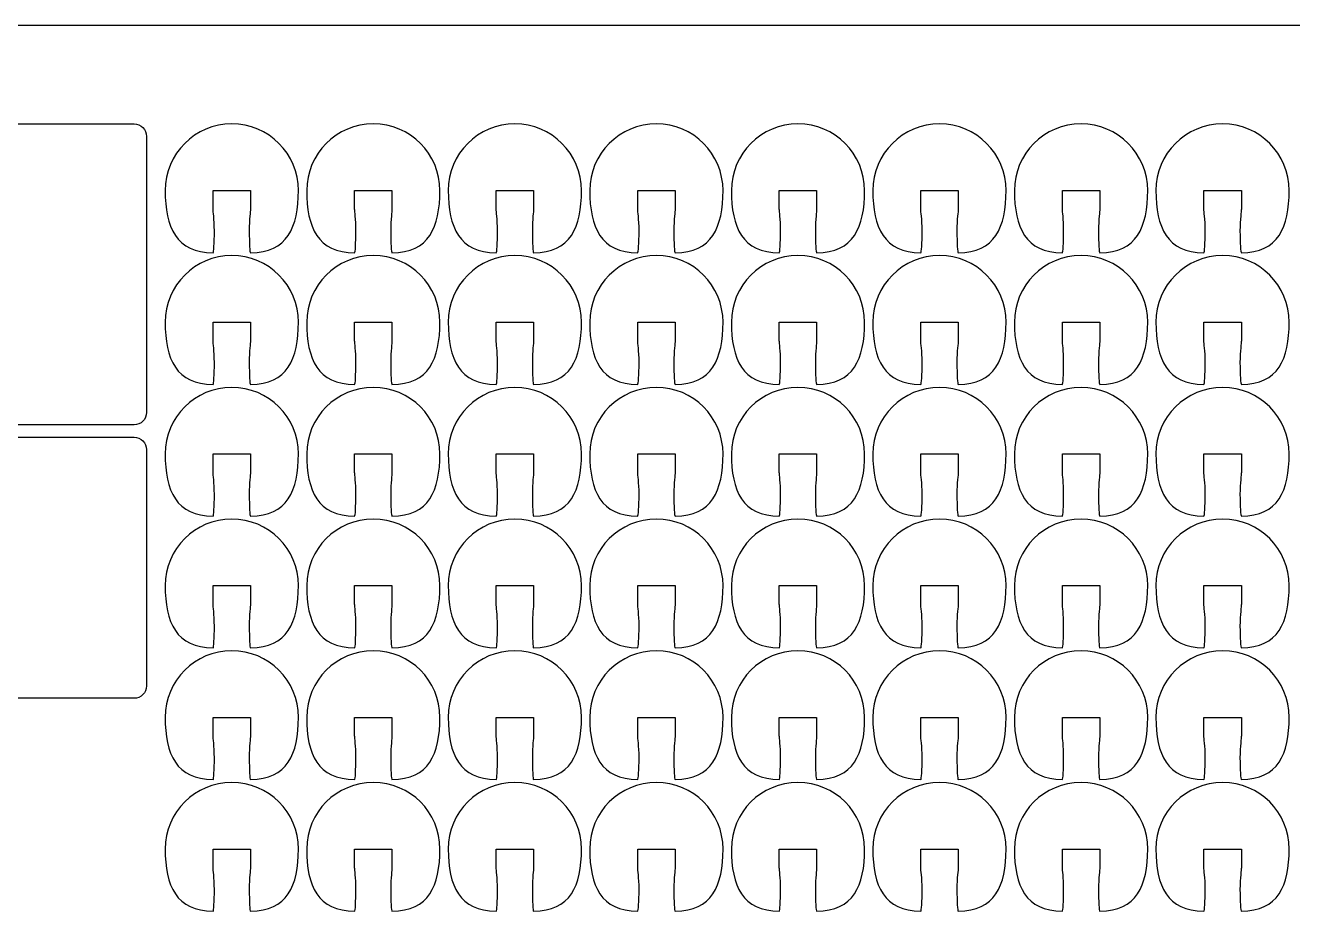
# Model space of a CAD drawing. Extents: x 0 to 500, y 0 to 390.
# Drawn here: x 188.5 to 290.2, y 318.9 to 390.1 of the extents above; entities that cross this region are included whole.
import ezdxf

# ---------------------------------------------------------------- set-up
doc = ezdxf.new("R2010")
doc.units = 0
doc.header["$MEASUREMENT"] = 0
doc.layers.add('DEFAULT', color=18, linetype='CONTINUOUS')

msp = doc.modelspace()

# ---------------------------------------------------------------- linework, layer by layer
at = {"layer": 'DEFAULT', "color": 18}
msp.add_lwpolyline([(500.15, 0.15), (0.15, 0.15), (0.15, 390.15), (500.15, 390.15)], close=True, dxfattribs=at)
at = {"layer": 'DEFAULT', "color": 1}
for points, knots in [([(149.52, 381.23), (149.52, 381.78), (149.96, 382.23), (150.51, 382.23), (157.8, 382.23), (165.08, 382.23), (172.37, 382.23), (172.37, 381.56), (172.37, 380.89), (172.37, 380.23), (173.37, 380.23), (174.37, 380.23), (175.37, 380.23), (175.37, 380.89), (175.37, 381.56), (175.37, 382.23), (182.65, 382.23), (189.94, 382.23), (197.22, 382.23), (197.77, 382.23), (198.22, 381.78), (198.22, 381.23), (198.22, 373.84), (198.22, 366.44), (198.22, 359.05), (198.22, 358.5), (197.77, 358.05), (197.22, 358.05), (189.94, 358.05), (182.65, 358.05), (175.37, 358.05), (175.31, 358.05), (175.27, 358.84), (175.27, 359.8), (175.27, 360.77), (175.37, 361.38), (175.37, 361.55), (175.37, 362.05), (175.37, 362.55), (175.37, 363.05), (174.37, 363.05), (173.37, 363.05), (172.37, 363.05), (172.37, 362.55), (172.37, 362.05), (172.37, 361.55), (172.37, 361.38), (172.47, 360.77), (172.47, 359.8), (172.47, 358.84), (172.42, 358.05), (172.37, 358.05), (165.08, 358.05), (157.8, 358.05), (150.51, 358.05), (149.96, 358.05), (149.52, 358.5), (149.52, 359.05)], [0, 0, 0, 0, 1, 1, 1, 62.95, 62.95, 62.95, 68.62, 68.62, 68.62, 77.12, 77.12, 77.12, 82.79, 82.79, 82.79, 144.74, 144.74, 144.74, 145.74, 145.74, 145.74, 208.62, 208.62, 208.62, 209.62, 209.62, 209.62, 271.57, 271.57, 271.57, 272.57, 272.57, 272.57, 273.57, 273.57, 273.57, 277.82, 277.82, 277.82, 286.32, 286.32, 286.32, 290.57, 290.57, 290.57, 291.57, 291.57, 291.57, 292.57, 292.57, 292.57, 354.52, 354.52, 354.52, 355.52, 355.52, 355.52, 355.52]), ([(210.42, 376.88), (210.42, 373.93), (209.52, 371.88), (206.57, 371.88), (206.51, 371.88), (206.47, 372.66), (206.47, 373.63), (206.47, 374.6), (206.57, 375.21), (206.57, 375.38), (206.57, 375.88), (206.57, 376.38), (206.57, 376.88), (205.57, 376.88), (204.57, 376.88), (203.57, 376.88), (203.57, 376.38), (203.57, 375.88), (203.57, 375.38), (203.57, 375.21), (203.67, 374.6), (203.67, 373.63), (203.67, 372.66), (203.62, 371.88), (203.57, 371.88), (200.61, 371.88), (199.72, 373.93), (199.72, 376.88), (199.72, 379.83), (202.11, 382.23), (205.07, 382.23), (208.02, 382.23), (210.42, 379.83), (210.42, 376.88)], [1, 1, 1, 1, 2, 2, 2, 3, 3, 3, 4, 4, 4, 8.25, 8.25, 8.25, 16.76, 16.76, 16.76, 21.01, 21.01, 21.01, 22.01, 22.01, 22.01, 23.01, 23.01, 23.01, 24.01, 24.01, 24.01, 25.01, 25.01, 25.01, 26.01, 26.01, 26.01, 26.01]), ([(221.78, 376.88), (221.78, 373.93), (220.89, 371.88), (217.93, 371.88), (217.88, 371.88), (217.83, 372.66), (217.83, 373.63), (217.83, 374.6), (217.93, 375.21), (217.93, 375.38), (217.93, 375.88), (217.93, 376.38), (217.93, 376.88), (216.93, 376.88), (215.93, 376.88), (214.93, 376.88), (214.93, 376.38), (214.93, 375.88), (214.93, 375.38), (214.93, 375.21), (215.03, 374.6), (215.03, 373.63), (215.03, 372.66), (214.99, 371.88), (214.93, 371.88), (211.98, 371.88), (211.08, 373.93), (211.08, 376.88), (211.08, 379.83), (213.48, 382.23), (216.44, 382.23), (219.39, 382.23), (221.78, 379.83), (221.78, 376.88)], [1, 1, 1, 1, 2, 2, 2, 3, 3, 3, 4, 4, 4, 8.25, 8.25, 8.25, 16.76, 16.76, 16.76, 21.01, 21.01, 21.01, 22.01, 22.01, 22.01, 23.01, 23.01, 23.01, 24.01, 24.01, 24.01, 25.01, 25.01, 25.01, 26.01, 26.01, 26.01, 26.01]), ([(233.15, 376.88), (233.15, 373.93), (232.25, 371.88), (229.3, 371.88), (229.24, 371.88), (229.2, 372.66), (229.2, 373.63), (229.2, 374.6), (229.3, 375.21), (229.3, 375.38), (229.3, 375.88), (229.3, 376.38), (229.3, 376.88), (228.3, 376.88), (227.3, 376.88), (226.3, 376.88), (226.3, 376.38), (226.3, 375.88), (226.3, 375.38), (226.3, 375.21), (226.4, 374.6), (226.4, 373.63), (226.4, 372.66), (226.35, 371.88), (226.3, 371.88), (223.34, 371.88), (222.45, 373.93), (222.45, 376.88), (222.45, 379.83), (224.84, 382.23), (227.8, 382.23), (230.75, 382.23), (233.15, 379.83), (233.15, 376.88)], [1, 1, 1, 1, 2, 2, 2, 3, 3, 3, 4, 4, 4, 8.25, 8.25, 8.25, 16.76, 16.76, 16.76, 21.01, 21.01, 21.01, 22.01, 22.01, 22.01, 23.01, 23.01, 23.01, 24.01, 24.01, 24.01, 25.01, 25.01, 25.01, 26.01, 26.01, 26.01, 26.01]), ([(244.51, 376.88), (244.51, 373.93), (243.62, 371.88), (240.66, 371.88), (240.61, 371.88), (240.56, 372.66), (240.56, 373.63), (240.56, 374.6), (240.66, 375.21), (240.66, 375.38), (240.66, 375.88), (240.66, 376.38), (240.66, 376.88), (239.66, 376.88), (238.66, 376.88), (237.66, 376.88), (237.66, 376.38), (237.66, 375.88), (237.66, 375.38), (237.66, 375.21), (237.77, 374.6), (237.77, 373.63), (237.77, 372.66), (237.72, 371.88), (237.66, 371.88), (234.71, 371.88), (233.81, 373.93), (233.81, 376.88), (233.81, 379.83), (236.21, 382.23), (239.17, 382.23), (242.12, 382.23), (244.51, 379.83), (244.51, 376.88)], [1, 1, 1, 1, 2, 2, 2, 3, 3, 3, 4, 4, 4, 8.25, 8.25, 8.25, 16.76, 16.76, 16.76, 21.01, 21.01, 21.01, 22.01, 22.01, 22.01, 23.01, 23.01, 23.01, 24.01, 24.01, 24.01, 25.01, 25.01, 25.01, 26.01, 26.01, 26.01, 26.01]), ([(255.88, 376.88), (255.88, 373.93), (254.98, 371.88), (252.03, 371.88), (251.97, 371.88), (251.93, 372.66), (251.93, 373.63), (251.93, 374.6), (252.03, 375.21), (252.03, 375.38), (252.03, 375.88), (252.03, 376.38), (252.03, 376.88), (251.03, 376.88), (250.03, 376.88), (249.03, 376.88), (249.03, 376.38), (249.03, 375.88), (249.03, 375.38), (249.03, 375.21), (249.13, 374.6), (249.13, 373.63), (249.13, 372.66), (249.08, 371.88), (249.03, 371.88), (246.08, 371.88), (245.18, 373.93), (245.18, 376.88), (245.18, 379.83), (247.57, 382.23), (250.53, 382.23), (253.48, 382.23), (255.88, 379.83), (255.88, 376.88)], [1, 1, 1, 1, 2, 2, 2, 3, 3, 3, 4, 4, 4, 8.25, 8.25, 8.25, 16.76, 16.76, 16.76, 21.01, 21.01, 21.01, 22.01, 22.01, 22.01, 23.01, 23.01, 23.01, 24.01, 24.01, 24.01, 25.01, 25.01, 25.01, 26.01, 26.01, 26.01, 26.01]), ([(267.24, 376.88), (267.24, 373.93), (266.35, 371.88), (263.4, 371.88), (263.34, 371.88), (263.29, 372.66), (263.29, 373.63), (263.29, 374.6), (263.4, 375.21), (263.4, 375.38), (263.4, 375.88), (263.4, 376.38), (263.4, 376.88), (262.39, 376.88), (261.39, 376.88), (260.39, 376.88), (260.39, 376.38), (260.39, 375.88), (260.39, 375.38), (260.39, 375.21), (260.5, 374.6), (260.5, 373.63), (260.5, 372.66), (260.45, 371.88), (260.39, 371.88), (257.44, 371.88), (256.54, 373.93), (256.54, 376.88), (256.54, 379.83), (258.94, 382.23), (261.9, 382.23), (264.85, 382.23), (267.24, 379.83), (267.24, 376.88)], [1, 1, 1, 1, 2, 2, 2, 3, 3, 3, 4, 4, 4, 8.25, 8.25, 8.25, 16.76, 16.76, 16.76, 21.01, 21.01, 21.01, 22.01, 22.01, 22.01, 23.01, 23.01, 23.01, 24.01, 24.01, 24.01, 25.01, 25.01, 25.01, 26.01, 26.01, 26.01, 26.01]), ([(278.61, 376.88), (278.61, 373.93), (277.71, 371.88), (274.76, 371.88), (274.7, 371.88), (274.66, 372.66), (274.66, 373.63), (274.66, 374.6), (274.76, 375.21), (274.76, 375.38), (274.76, 375.88), (274.76, 376.38), (274.76, 376.88), (273.76, 376.88), (272.76, 376.88), (271.76, 376.88), (271.76, 376.38), (271.76, 375.88), (271.76, 375.38), (271.76, 375.21), (271.86, 374.6), (271.86, 373.63), (271.86, 372.66), (271.81, 371.88), (271.76, 371.88), (268.81, 371.88), (267.91, 373.93), (267.91, 376.88), (267.91, 379.83), (270.3, 382.23), (273.26, 382.23), (276.21, 382.23), (278.61, 379.83), (278.61, 376.88)], [1, 1, 1, 1, 2, 2, 2, 3, 3, 3, 4, 4, 4, 8.25, 8.25, 8.25, 16.76, 16.76, 16.76, 21.01, 21.01, 21.01, 22.01, 22.01, 22.01, 23.01, 23.01, 23.01, 24.01, 24.01, 24.01, 25.01, 25.01, 25.01, 26.01, 26.01, 26.01, 26.01]), ([(289.97, 376.88), (289.97, 373.93), (289.08, 371.88), (286.13, 371.88), (286.07, 371.88), (286.02, 372.66), (286.02, 373.63), (286.02, 374.6), (286.13, 375.21), (286.13, 375.38), (286.13, 375.88), (286.13, 376.38), (286.13, 376.88), (285.12, 376.88), (284.12, 376.88), (283.12, 376.88), (283.12, 376.38), (283.12, 375.88), (283.12, 375.38), (283.12, 375.21), (283.23, 374.6), (283.23, 373.63), (283.23, 372.66), (283.18, 371.88), (283.12, 371.88), (280.17, 371.88), (279.27, 373.93), (279.27, 376.88), (279.27, 379.83), (281.67, 382.23), (284.63, 382.23), (287.58, 382.23), (289.97, 379.83), (289.97, 376.88)], [1, 1, 1, 1, 2, 2, 2, 3, 3, 3, 4, 4, 4, 8.25, 8.25, 8.25, 16.76, 16.76, 16.76, 21.01, 21.01, 21.01, 22.01, 22.01, 22.01, 23.01, 23.01, 23.01, 24.01, 24.01, 24.01, 25.01, 25.01, 25.01, 26.01, 26.01, 26.01, 26.01]), ([(210.42, 366.3), (210.42, 363.34), (209.52, 361.3), (206.57, 361.3), (206.51, 361.3), (206.47, 362.08), (206.47, 363.05), (206.47, 364.02), (206.57, 364.63), (206.57, 364.8), (206.57, 365.3), (206.57, 365.8), (206.57, 366.3), (205.57, 366.3), (204.57, 366.3), (203.57, 366.3), (203.57, 365.8), (203.57, 365.3), (203.57, 364.8), (203.57, 364.63), (203.67, 364.02), (203.67, 363.05), (203.67, 362.08), (203.62, 361.3), (203.57, 361.3), (200.61, 361.3), (199.72, 363.34), (199.72, 366.3), (199.72, 369.25), (202.11, 371.65), (205.07, 371.65), (208.02, 371.65), (210.42, 369.25), (210.42, 366.3)], [1, 1, 1, 1, 2, 2, 2, 3, 3, 3, 4, 4, 4, 8.25, 8.25, 8.25, 16.76, 16.76, 16.76, 21.01, 21.01, 21.01, 22.01, 22.01, 22.01, 23.01, 23.01, 23.01, 24.01, 24.01, 24.01, 25.01, 25.01, 25.01, 26.01, 26.01, 26.01, 26.01]), ([(221.78, 366.3), (221.78, 363.34), (220.89, 361.3), (217.93, 361.3), (217.88, 361.3), (217.83, 362.08), (217.83, 363.05), (217.83, 364.02), (217.93, 364.63), (217.93, 364.8), (217.93, 365.3), (217.93, 365.8), (217.93, 366.3), (216.93, 366.3), (215.93, 366.3), (214.93, 366.3), (214.93, 365.8), (214.93, 365.3), (214.93, 364.8), (214.93, 364.63), (215.03, 364.02), (215.03, 363.05), (215.03, 362.08), (214.99, 361.3), (214.93, 361.3), (211.98, 361.3), (211.08, 363.34), (211.08, 366.3), (211.08, 369.25), (213.48, 371.65), (216.44, 371.65), (219.39, 371.65), (221.78, 369.25), (221.78, 366.3)], [1, 1, 1, 1, 2, 2, 2, 3, 3, 3, 4, 4, 4, 8.25, 8.25, 8.25, 16.76, 16.76, 16.76, 21.01, 21.01, 21.01, 22.01, 22.01, 22.01, 23.01, 23.01, 23.01, 24.01, 24.01, 24.01, 25.01, 25.01, 25.01, 26.01, 26.01, 26.01, 26.01]), ([(233.15, 366.3), (233.15, 363.34), (232.25, 361.3), (229.3, 361.3), (229.24, 361.3), (229.2, 362.08), (229.2, 363.05), (229.2, 364.02), (229.3, 364.63), (229.3, 364.8), (229.3, 365.3), (229.3, 365.8), (229.3, 366.3), (228.3, 366.3), (227.3, 366.3), (226.3, 366.3), (226.3, 365.8), (226.3, 365.3), (226.3, 364.8), (226.3, 364.63), (226.4, 364.02), (226.4, 363.05), (226.4, 362.08), (226.35, 361.3), (226.3, 361.3), (223.34, 361.3), (222.45, 363.34), (222.45, 366.3), (222.45, 369.25), (224.84, 371.65), (227.8, 371.65), (230.75, 371.65), (233.15, 369.25), (233.15, 366.3)], [1, 1, 1, 1, 2, 2, 2, 3, 3, 3, 4, 4, 4, 8.25, 8.25, 8.25, 16.76, 16.76, 16.76, 21.01, 21.01, 21.01, 22.01, 22.01, 22.01, 23.01, 23.01, 23.01, 24.01, 24.01, 24.01, 25.01, 25.01, 25.01, 26.01, 26.01, 26.01, 26.01]), ([(244.51, 366.3), (244.51, 363.34), (243.62, 361.3), (240.66, 361.3), (240.61, 361.3), (240.56, 362.08), (240.56, 363.05), (240.56, 364.02), (240.66, 364.63), (240.66, 364.8), (240.66, 365.3), (240.66, 365.8), (240.66, 366.3), (239.66, 366.3), (238.66, 366.3), (237.66, 366.3), (237.66, 365.8), (237.66, 365.3), (237.66, 364.8), (237.66, 364.63), (237.77, 364.02), (237.77, 363.05), (237.77, 362.08), (237.72, 361.3), (237.66, 361.3), (234.71, 361.3), (233.81, 363.34), (233.81, 366.3), (233.81, 369.25), (236.21, 371.65), (239.17, 371.65), (242.12, 371.65), (244.51, 369.25), (244.51, 366.3)], [1, 1, 1, 1, 2, 2, 2, 3, 3, 3, 4, 4, 4, 8.25, 8.25, 8.25, 16.76, 16.76, 16.76, 21.01, 21.01, 21.01, 22.01, 22.01, 22.01, 23.01, 23.01, 23.01, 24.01, 24.01, 24.01, 25.01, 25.01, 25.01, 26.01, 26.01, 26.01, 26.01]), ([(255.88, 366.3), (255.88, 363.34), (254.98, 361.3), (252.03, 361.3), (251.97, 361.3), (251.93, 362.08), (251.93, 363.05), (251.93, 364.02), (252.03, 364.63), (252.03, 364.8), (252.03, 365.3), (252.03, 365.8), (252.03, 366.3), (251.03, 366.3), (250.03, 366.3), (249.03, 366.3), (249.03, 365.8), (249.03, 365.3), (249.03, 364.8), (249.03, 364.63), (249.13, 364.02), (249.13, 363.05), (249.13, 362.08), (249.08, 361.3), (249.03, 361.3), (246.08, 361.3), (245.18, 363.34), (245.18, 366.3), (245.18, 369.25), (247.57, 371.65), (250.53, 371.65), (253.48, 371.65), (255.88, 369.25), (255.88, 366.3)], [1, 1, 1, 1, 2, 2, 2, 3, 3, 3, 4, 4, 4, 8.25, 8.25, 8.25, 16.76, 16.76, 16.76, 21.01, 21.01, 21.01, 22.01, 22.01, 22.01, 23.01, 23.01, 23.01, 24.01, 24.01, 24.01, 25.01, 25.01, 25.01, 26.01, 26.01, 26.01, 26.01]), ([(267.24, 366.3), (267.24, 363.34), (266.35, 361.3), (263.4, 361.3), (263.34, 361.3), (263.29, 362.08), (263.29, 363.05), (263.29, 364.02), (263.4, 364.63), (263.4, 364.8), (263.4, 365.3), (263.4, 365.8), (263.4, 366.3), (262.39, 366.3), (261.39, 366.3), (260.39, 366.3), (260.39, 365.8), (260.39, 365.3), (260.39, 364.8), (260.39, 364.63), (260.5, 364.02), (260.5, 363.05), (260.5, 362.08), (260.45, 361.3), (260.39, 361.3), (257.44, 361.3), (256.54, 363.34), (256.54, 366.3), (256.54, 369.25), (258.94, 371.65), (261.9, 371.65), (264.85, 371.65), (267.24, 369.25), (267.24, 366.3)], [1, 1, 1, 1, 2, 2, 2, 3, 3, 3, 4, 4, 4, 8.25, 8.25, 8.25, 16.76, 16.76, 16.76, 21.01, 21.01, 21.01, 22.01, 22.01, 22.01, 23.01, 23.01, 23.01, 24.01, 24.01, 24.01, 25.01, 25.01, 25.01, 26.01, 26.01, 26.01, 26.01]), ([(278.61, 366.3), (278.61, 363.34), (277.71, 361.3), (274.76, 361.3), (274.7, 361.3), (274.66, 362.08), (274.66, 363.05), (274.66, 364.02), (274.76, 364.63), (274.76, 364.8), (274.76, 365.3), (274.76, 365.8), (274.76, 366.3), (273.76, 366.3), (272.76, 366.3), (271.76, 366.3), (271.76, 365.8), (271.76, 365.3), (271.76, 364.8), (271.76, 364.63), (271.86, 364.02), (271.86, 363.05), (271.86, 362.08), (271.81, 361.3), (271.76, 361.3), (268.81, 361.3), (267.91, 363.34), (267.91, 366.3), (267.91, 369.25), (270.3, 371.65), (273.26, 371.65), (276.21, 371.65), (278.61, 369.25), (278.61, 366.3)], [1, 1, 1, 1, 2, 2, 2, 3, 3, 3, 4, 4, 4, 8.25, 8.25, 8.25, 16.76, 16.76, 16.76, 21.01, 21.01, 21.01, 22.01, 22.01, 22.01, 23.01, 23.01, 23.01, 24.01, 24.01, 24.01, 25.01, 25.01, 25.01, 26.01, 26.01, 26.01, 26.01]), ([(289.97, 366.3), (289.97, 363.34), (289.08, 361.3), (286.13, 361.3), (286.07, 361.3), (286.02, 362.08), (286.02, 363.05), (286.02, 364.02), (286.13, 364.63), (286.13, 364.8), (286.13, 365.3), (286.13, 365.8), (286.13, 366.3), (285.12, 366.3), (284.12, 366.3), (283.12, 366.3), (283.12, 365.8), (283.12, 365.3), (283.12, 364.8), (283.12, 364.63), (283.23, 364.02), (283.23, 363.05), (283.23, 362.08), (283.18, 361.3), (283.12, 361.3), (280.17, 361.3), (279.27, 363.34), (279.27, 366.3), (279.27, 369.25), (281.67, 371.65), (284.63, 371.65), (287.58, 371.65), (289.97, 369.25), (289.97, 366.3)], [1, 1, 1, 1, 2, 2, 2, 3, 3, 3, 4, 4, 4, 8.25, 8.25, 8.25, 16.76, 16.76, 16.76, 21.01, 21.01, 21.01, 22.01, 22.01, 22.01, 23.01, 23.01, 23.01, 24.01, 24.01, 24.01, 25.01, 25.01, 25.01, 26.01, 26.01, 26.01, 26.01]), ([(210.42, 355.72), (210.42, 352.76), (209.52, 350.72), (206.57, 350.72), (206.51, 350.72), (206.47, 351.5), (206.47, 352.47), (206.47, 353.43), (206.57, 354.04), (206.57, 354.22), (206.57, 354.72), (206.57, 355.22), (206.57, 355.72), (205.57, 355.72), (204.57, 355.72), (203.57, 355.72), (203.57, 355.22), (203.57, 354.72), (203.57, 354.22), (203.57, 354.04), (203.67, 353.43), (203.67, 352.47), (203.67, 351.5), (203.62, 350.72), (203.57, 350.72), (200.61, 350.72), (199.72, 352.76), (199.72, 355.72), (199.72, 358.67), (202.11, 361.06), (205.07, 361.06), (208.02, 361.06), (210.42, 358.67), (210.42, 355.72)], [1, 1, 1, 1, 2, 2, 2, 3, 3, 3, 4, 4, 4, 8.25, 8.25, 8.25, 16.76, 16.76, 16.76, 21.01, 21.01, 21.01, 22.01, 22.01, 22.01, 23.01, 23.01, 23.01, 24.01, 24.01, 24.01, 25.01, 25.01, 25.01, 26.01, 26.01, 26.01, 26.01]), ([(221.78, 355.72), (221.78, 352.76), (220.89, 350.72), (217.93, 350.72), (217.88, 350.72), (217.83, 351.5), (217.83, 352.47), (217.83, 353.43), (217.93, 354.04), (217.93, 354.22), (217.93, 354.72), (217.93, 355.22), (217.93, 355.72), (216.93, 355.72), (215.93, 355.72), (214.93, 355.72), (214.93, 355.22), (214.93, 354.72), (214.93, 354.22), (214.93, 354.04), (215.03, 353.43), (215.03, 352.47), (215.03, 351.5), (214.99, 350.72), (214.93, 350.72), (211.98, 350.72), (211.08, 352.76), (211.08, 355.72), (211.08, 358.67), (213.48, 361.06), (216.44, 361.06), (219.39, 361.06), (221.78, 358.67), (221.78, 355.72)], [1, 1, 1, 1, 2, 2, 2, 3, 3, 3, 4, 4, 4, 8.25, 8.25, 8.25, 16.76, 16.76, 16.76, 21.01, 21.01, 21.01, 22.01, 22.01, 22.01, 23.01, 23.01, 23.01, 24.01, 24.01, 24.01, 25.01, 25.01, 25.01, 26.01, 26.01, 26.01, 26.01]), ([(233.15, 355.72), (233.15, 352.76), (232.25, 350.72), (229.3, 350.72), (229.24, 350.72), (229.2, 351.5), (229.2, 352.47), (229.2, 353.43), (229.3, 354.04), (229.3, 354.22), (229.3, 354.72), (229.3, 355.22), (229.3, 355.72), (228.3, 355.72), (227.3, 355.72), (226.3, 355.72), (226.3, 355.22), (226.3, 354.72), (226.3, 354.22), (226.3, 354.04), (226.4, 353.43), (226.4, 352.47), (226.4, 351.5), (226.35, 350.72), (226.3, 350.72), (223.34, 350.72), (222.45, 352.76), (222.45, 355.72), (222.45, 358.67), (224.84, 361.06), (227.8, 361.06), (230.75, 361.06), (233.15, 358.67), (233.15, 355.72)], [1, 1, 1, 1, 2, 2, 2, 3, 3, 3, 4, 4, 4, 8.25, 8.25, 8.25, 16.76, 16.76, 16.76, 21.01, 21.01, 21.01, 22.01, 22.01, 22.01, 23.01, 23.01, 23.01, 24.01, 24.01, 24.01, 25.01, 25.01, 25.01, 26.01, 26.01, 26.01, 26.01]), ([(244.51, 355.72), (244.51, 352.76), (243.62, 350.72), (240.66, 350.72), (240.61, 350.72), (240.56, 351.5), (240.56, 352.47), (240.56, 353.43), (240.66, 354.04), (240.66, 354.22), (240.66, 354.72), (240.66, 355.22), (240.66, 355.72), (239.66, 355.72), (238.66, 355.72), (237.66, 355.72), (237.66, 355.22), (237.66, 354.72), (237.66, 354.22), (237.66, 354.04), (237.77, 353.43), (237.77, 352.47), (237.77, 351.5), (237.72, 350.72), (237.66, 350.72), (234.71, 350.72), (233.81, 352.76), (233.81, 355.72), (233.81, 358.67), (236.21, 361.06), (239.17, 361.06), (242.12, 361.06), (244.51, 358.67), (244.51, 355.72)], [1, 1, 1, 1, 2, 2, 2, 3, 3, 3, 4, 4, 4, 8.25, 8.25, 8.25, 16.76, 16.76, 16.76, 21.01, 21.01, 21.01, 22.01, 22.01, 22.01, 23.01, 23.01, 23.01, 24.01, 24.01, 24.01, 25.01, 25.01, 25.01, 26.01, 26.01, 26.01, 26.01]), ([(255.88, 355.72), (255.88, 352.76), (254.98, 350.72), (252.03, 350.72), (251.97, 350.72), (251.93, 351.5), (251.93, 352.47), (251.93, 353.43), (252.03, 354.04), (252.03, 354.22), (252.03, 354.72), (252.03, 355.22), (252.03, 355.72), (251.03, 355.72), (250.03, 355.72), (249.03, 355.72), (249.03, 355.22), (249.03, 354.72), (249.03, 354.22), (249.03, 354.04), (249.13, 353.43), (249.13, 352.47), (249.13, 351.5), (249.08, 350.72), (249.03, 350.72), (246.08, 350.72), (245.18, 352.76), (245.18, 355.72), (245.18, 358.67), (247.57, 361.06), (250.53, 361.06), (253.48, 361.06), (255.88, 358.67), (255.88, 355.72)], [1, 1, 1, 1, 2, 2, 2, 3, 3, 3, 4, 4, 4, 8.25, 8.25, 8.25, 16.76, 16.76, 16.76, 21.01, 21.01, 21.01, 22.01, 22.01, 22.01, 23.01, 23.01, 23.01, 24.01, 24.01, 24.01, 25.01, 25.01, 25.01, 26.01, 26.01, 26.01, 26.01]), ([(267.24, 355.72), (267.24, 352.76), (266.35, 350.72), (263.4, 350.72), (263.34, 350.72), (263.29, 351.5), (263.29, 352.47), (263.29, 353.43), (263.4, 354.04), (263.4, 354.22), (263.4, 354.72), (263.4, 355.22), (263.4, 355.72), (262.39, 355.72), (261.39, 355.72), (260.39, 355.72), (260.39, 355.22), (260.39, 354.72), (260.39, 354.22), (260.39, 354.04), (260.5, 353.43), (260.5, 352.47), (260.5, 351.5), (260.45, 350.72), (260.39, 350.72), (257.44, 350.72), (256.54, 352.76), (256.54, 355.72), (256.54, 358.67), (258.94, 361.06), (261.9, 361.06), (264.85, 361.06), (267.24, 358.67), (267.24, 355.72)], [1, 1, 1, 1, 2, 2, 2, 3, 3, 3, 4, 4, 4, 8.25, 8.25, 8.25, 16.76, 16.76, 16.76, 21.01, 21.01, 21.01, 22.01, 22.01, 22.01, 23.01, 23.01, 23.01, 24.01, 24.01, 24.01, 25.01, 25.01, 25.01, 26.01, 26.01, 26.01, 26.01]), ([(278.61, 355.72), (278.61, 352.76), (277.71, 350.72), (274.76, 350.72), (274.7, 350.72), (274.66, 351.5), (274.66, 352.47), (274.66, 353.43), (274.76, 354.04), (274.76, 354.22), (274.76, 354.72), (274.76, 355.22), (274.76, 355.72), (273.76, 355.72), (272.76, 355.72), (271.76, 355.72), (271.76, 355.22), (271.76, 354.72), (271.76, 354.22), (271.76, 354.04), (271.86, 353.43), (271.86, 352.47), (271.86, 351.5), (271.81, 350.72), (271.76, 350.72), (268.81, 350.72), (267.91, 352.76), (267.91, 355.72), (267.91, 358.67), (270.3, 361.06), (273.26, 361.06), (276.21, 361.06), (278.61, 358.67), (278.61, 355.72)], [1, 1, 1, 1, 2, 2, 2, 3, 3, 3, 4, 4, 4, 8.25, 8.25, 8.25, 16.76, 16.76, 16.76, 21.01, 21.01, 21.01, 22.01, 22.01, 22.01, 23.01, 23.01, 23.01, 24.01, 24.01, 24.01, 25.01, 25.01, 25.01, 26.01, 26.01, 26.01, 26.01]), ([(289.97, 355.72), (289.97, 352.76), (289.08, 350.72), (286.13, 350.72), (286.07, 350.72), (286.02, 351.5), (286.02, 352.47), (286.02, 353.43), (286.13, 354.04), (286.13, 354.22), (286.13, 354.72), (286.13, 355.22), (286.13, 355.72), (285.12, 355.72), (284.12, 355.72), (283.12, 355.72), (283.12, 355.22), (283.12, 354.72), (283.12, 354.22), (283.12, 354.04), (283.23, 353.43), (283.23, 352.47), (283.23, 351.5), (283.18, 350.72), (283.12, 350.72), (280.17, 350.72), (279.27, 352.76), (279.27, 355.72), (279.27, 358.67), (281.67, 361.06), (284.63, 361.06), (287.58, 361.06), (289.97, 358.67), (289.97, 355.72)], [1, 1, 1, 1, 2, 2, 2, 3, 3, 3, 4, 4, 4, 8.25, 8.25, 8.25, 16.76, 16.76, 16.76, 21.01, 21.01, 21.01, 22.01, 22.01, 22.01, 23.01, 23.01, 23.01, 24.01, 24.01, 24.01, 25.01, 25.01, 25.01, 26.01, 26.01, 26.01, 26.01]), ([(149.52, 356.06), (149.52, 356.61), (149.96, 357.05), (150.51, 357.05), (157.8, 357.05), (165.08, 357.05), (172.37, 357.05), (172.37, 356.39), (172.37, 355.72), (172.37, 355.05), (173.37, 355.05), (174.37, 355.05), (175.37, 355.05), (175.37, 355.72), (175.37, 356.39), (175.37, 357.05), (182.65, 357.05), (189.94, 357.05), (197.22, 357.05), (197.77, 357.05), (198.22, 356.61), (198.22, 356.06), (198.22, 349.73), (198.22, 343.41), (198.22, 337.08), (198.22, 336.53), (197.77, 336.08), (197.22, 336.08), (192.27, 336.08), (187.32, 336.08), (182.37, 336.08), (181.82, 336.08), (181.37, 335.64), (181.37, 335.08), (181.37, 334.68), (181.37, 334.28), (181.37, 333.88), (181.37, 333.33), (180.92, 332.88), (180.37, 332.88), (178.7, 332.88), (177.03, 332.88), (175.37, 332.88), (175.31, 332.88), (175.27, 333.67), (175.27, 334.63), (175.27, 335.6), (175.37, 336.21), (175.37, 336.38), (175.37, 336.88), (175.37, 337.38), (175.37, 337.88), (174.37, 337.88), (173.37, 337.88), (172.37, 337.88), (172.37, 337.38), (172.37, 336.88), (172.37, 336.38), (172.37, 336.21), (172.47, 335.6), (172.47, 334.63), (172.47, 333.67), (172.42, 332.88), (172.37, 332.88), (170.7, 332.88), (169.04, 332.88), (167.37, 332.88), (166.82, 332.88), (166.37, 333.33), (166.37, 333.88), (166.37, 334.28), (166.37, 334.68), (166.37, 335.08), (166.37, 335.64), (165.92, 336.08), (165.37, 336.08), (160.42, 336.08), (155.47, 336.08), (150.52, 336.08), (149.97, 336.08), (149.52, 336.53), (149.52, 337.08)], [0, 0, 0, 0, 1, 1, 1, 62.95, 62.95, 62.95, 68.62, 68.62, 68.62, 77.12, 77.12, 77.12, 82.79, 82.79, 82.79, 144.74, 144.74, 144.74, 145.74, 145.74, 145.74, 199.53, 199.53, 199.53, 200.53, 200.53, 200.53, 242.62, 242.62, 242.62, 243.62, 243.62, 243.62, 247.02, 247.02, 247.02, 248.02, 248.02, 248.02, 262.2, 262.2, 262.2, 263.2, 263.2, 263.2, 264.2, 264.2, 264.2, 268.45, 268.45, 268.45, 276.95, 276.95, 276.95, 281.2, 281.2, 281.2, 282.2, 282.2, 282.2, 283.2, 283.2, 283.2, 297.37, 297.37, 297.37, 298.37, 298.37, 298.37, 301.77, 301.77, 301.77, 302.77, 302.77, 302.77, 344.86, 344.86, 344.86, 345.86, 345.86, 345.86, 345.86]), ([(210.42, 345.14), (210.42, 342.18), (209.52, 340.14), (206.57, 340.14), (206.51, 340.14), (206.47, 340.92), (206.47, 341.89), (206.47, 342.85), (206.57, 343.46), (206.57, 343.64), (206.57, 344.14), (206.57, 344.64), (206.57, 345.14), (205.57, 345.14), (204.57, 345.14), (203.57, 345.14), (203.57, 344.64), (203.57, 344.14), (203.57, 343.64), (203.57, 343.46), (203.67, 342.85), (203.67, 341.89), (203.67, 340.92), (203.62, 340.14), (203.57, 340.14), (200.61, 340.14), (199.72, 342.18), (199.72, 345.14), (199.72, 348.09), (202.11, 350.48), (205.07, 350.48), (208.02, 350.48), (210.42, 348.09), (210.42, 345.14)], [1, 1, 1, 1, 2, 2, 2, 3, 3, 3, 4, 4, 4, 8.25, 8.25, 8.25, 16.76, 16.76, 16.76, 21.01, 21.01, 21.01, 22.01, 22.01, 22.01, 23.01, 23.01, 23.01, 24.01, 24.01, 24.01, 25.01, 25.01, 25.01, 26.01, 26.01, 26.01, 26.01]), ([(221.78, 345.14), (221.78, 342.18), (220.89, 340.14), (217.93, 340.14), (217.88, 340.14), (217.83, 340.92), (217.83, 341.89), (217.83, 342.85), (217.93, 343.46), (217.93, 343.64), (217.93, 344.14), (217.93, 344.64), (217.93, 345.14), (216.93, 345.14), (215.93, 345.14), (214.93, 345.14), (214.93, 344.64), (214.93, 344.14), (214.93, 343.64), (214.93, 343.46), (215.03, 342.85), (215.03, 341.89), (215.03, 340.92), (214.99, 340.14), (214.93, 340.14), (211.98, 340.14), (211.08, 342.18), (211.08, 345.14), (211.08, 348.09), (213.48, 350.48), (216.44, 350.48), (219.39, 350.48), (221.78, 348.09), (221.78, 345.14)], [1, 1, 1, 1, 2, 2, 2, 3, 3, 3, 4, 4, 4, 8.25, 8.25, 8.25, 16.76, 16.76, 16.76, 21.01, 21.01, 21.01, 22.01, 22.01, 22.01, 23.01, 23.01, 23.01, 24.01, 24.01, 24.01, 25.01, 25.01, 25.01, 26.01, 26.01, 26.01, 26.01]), ([(233.15, 345.14), (233.15, 342.18), (232.25, 340.14), (229.3, 340.14), (229.24, 340.14), (229.2, 340.92), (229.2, 341.89), (229.2, 342.85), (229.3, 343.46), (229.3, 343.64), (229.3, 344.14), (229.3, 344.64), (229.3, 345.14), (228.3, 345.14), (227.3, 345.14), (226.3, 345.14), (226.3, 344.64), (226.3, 344.14), (226.3, 343.64), (226.3, 343.46), (226.4, 342.85), (226.4, 341.89), (226.4, 340.92), (226.35, 340.14), (226.3, 340.14), (223.34, 340.14), (222.45, 342.18), (222.45, 345.14), (222.45, 348.09), (224.84, 350.48), (227.8, 350.48), (230.75, 350.48), (233.15, 348.09), (233.15, 345.14)], [1, 1, 1, 1, 2, 2, 2, 3, 3, 3, 4, 4, 4, 8.25, 8.25, 8.25, 16.76, 16.76, 16.76, 21.01, 21.01, 21.01, 22.01, 22.01, 22.01, 23.01, 23.01, 23.01, 24.01, 24.01, 24.01, 25.01, 25.01, 25.01, 26.01, 26.01, 26.01, 26.01]), ([(244.51, 345.14), (244.51, 342.18), (243.62, 340.14), (240.66, 340.14), (240.61, 340.14), (240.56, 340.92), (240.56, 341.89), (240.56, 342.85), (240.66, 343.46), (240.66, 343.64), (240.66, 344.14), (240.66, 344.64), (240.66, 345.14), (239.66, 345.14), (238.66, 345.14), (237.66, 345.14), (237.66, 344.64), (237.66, 344.14), (237.66, 343.64), (237.66, 343.46), (237.77, 342.85), (237.77, 341.89), (237.77, 340.92), (237.72, 340.14), (237.66, 340.14), (234.71, 340.14), (233.81, 342.18), (233.81, 345.14), (233.81, 348.09), (236.21, 350.48), (239.17, 350.48), (242.12, 350.48), (244.51, 348.09), (244.51, 345.14)], [1, 1, 1, 1, 2, 2, 2, 3, 3, 3, 4, 4, 4, 8.25, 8.25, 8.25, 16.76, 16.76, 16.76, 21.01, 21.01, 21.01, 22.01, 22.01, 22.01, 23.01, 23.01, 23.01, 24.01, 24.01, 24.01, 25.01, 25.01, 25.01, 26.01, 26.01, 26.01, 26.01]), ([(255.88, 345.14), (255.88, 342.18), (254.98, 340.14), (252.03, 340.14), (251.97, 340.14), (251.93, 340.92), (251.93, 341.89), (251.93, 342.85), (252.03, 343.46), (252.03, 343.64), (252.03, 344.14), (252.03, 344.64), (252.03, 345.14), (251.03, 345.14), (250.03, 345.14), (249.03, 345.14), (249.03, 344.64), (249.03, 344.14), (249.03, 343.64), (249.03, 343.46), (249.13, 342.85), (249.13, 341.89), (249.13, 340.92), (249.08, 340.14), (249.03, 340.14), (246.08, 340.14), (245.18, 342.18), (245.18, 345.14), (245.18, 348.09), (247.57, 350.48), (250.53, 350.48), (253.48, 350.48), (255.88, 348.09), (255.88, 345.14)], [1, 1, 1, 1, 2, 2, 2, 3, 3, 3, 4, 4, 4, 8.25, 8.25, 8.25, 16.76, 16.76, 16.76, 21.01, 21.01, 21.01, 22.01, 22.01, 22.01, 23.01, 23.01, 23.01, 24.01, 24.01, 24.01, 25.01, 25.01, 25.01, 26.01, 26.01, 26.01, 26.01]), ([(267.24, 345.14), (267.24, 342.18), (266.35, 340.14), (263.4, 340.14), (263.34, 340.14), (263.29, 340.92), (263.29, 341.89), (263.29, 342.85), (263.4, 343.46), (263.4, 343.64), (263.4, 344.14), (263.4, 344.64), (263.4, 345.14), (262.39, 345.14), (261.39, 345.14), (260.39, 345.14), (260.39, 344.64), (260.39, 344.14), (260.39, 343.64), (260.39, 343.46), (260.5, 342.85), (260.5, 341.89), (260.5, 340.92), (260.45, 340.14), (260.39, 340.14), (257.44, 340.14), (256.54, 342.18), (256.54, 345.14), (256.54, 348.09), (258.94, 350.48), (261.9, 350.48), (264.85, 350.48), (267.24, 348.09), (267.24, 345.14)], [1, 1, 1, 1, 2, 2, 2, 3, 3, 3, 4, 4, 4, 8.25, 8.25, 8.25, 16.76, 16.76, 16.76, 21.01, 21.01, 21.01, 22.01, 22.01, 22.01, 23.01, 23.01, 23.01, 24.01, 24.01, 24.01, 25.01, 25.01, 25.01, 26.01, 26.01, 26.01, 26.01]), ([(278.61, 345.14), (278.61, 342.18), (277.71, 340.14), (274.76, 340.14), (274.7, 340.14), (274.66, 340.92), (274.66, 341.89), (274.66, 342.85), (274.76, 343.46), (274.76, 343.64), (274.76, 344.14), (274.76, 344.64), (274.76, 345.14), (273.76, 345.14), (272.76, 345.14), (271.76, 345.14), (271.76, 344.64), (271.76, 344.14), (271.76, 343.64), (271.76, 343.46), (271.86, 342.85), (271.86, 341.89), (271.86, 340.92), (271.81, 340.14), (271.76, 340.14), (268.81, 340.14), (267.91, 342.18), (267.91, 345.14), (267.91, 348.09), (270.3, 350.48), (273.26, 350.48), (276.21, 350.48), (278.61, 348.09), (278.61, 345.14)], [1, 1, 1, 1, 2, 2, 2, 3, 3, 3, 4, 4, 4, 8.25, 8.25, 8.25, 16.76, 16.76, 16.76, 21.01, 21.01, 21.01, 22.01, 22.01, 22.01, 23.01, 23.01, 23.01, 24.01, 24.01, 24.01, 25.01, 25.01, 25.01, 26.01, 26.01, 26.01, 26.01]), ([(289.97, 345.14), (289.97, 342.18), (289.08, 340.14), (286.13, 340.14), (286.07, 340.14), (286.02, 340.92), (286.02, 341.89), (286.02, 342.85), (286.13, 343.46), (286.13, 343.64), (286.13, 344.14), (286.13, 344.64), (286.13, 345.14), (285.12, 345.14), (284.12, 345.14), (283.12, 345.14), (283.12, 344.64), (283.12, 344.14), (283.12, 343.64), (283.12, 343.46), (283.23, 342.85), (283.23, 341.89), (283.23, 340.92), (283.18, 340.14), (283.12, 340.14), (280.17, 340.14), (279.27, 342.18), (279.27, 345.14), (279.27, 348.09), (281.67, 350.48), (284.63, 350.48), (287.58, 350.48), (289.97, 348.09), (289.97, 345.14)], [1, 1, 1, 1, 2, 2, 2, 3, 3, 3, 4, 4, 4, 8.25, 8.25, 8.25, 16.76, 16.76, 16.76, 21.01, 21.01, 21.01, 22.01, 22.01, 22.01, 23.01, 23.01, 23.01, 24.01, 24.01, 24.01, 25.01, 25.01, 25.01, 26.01, 26.01, 26.01, 26.01]), ([(210.42, 334.55), (210.42, 331.6), (209.52, 329.56), (206.57, 329.56), (206.51, 329.56), (206.47, 330.34), (206.47, 331.31), (206.47, 332.27), (206.57, 332.88), (206.57, 333.06), (206.57, 333.56), (206.57, 334.06), (206.57, 334.55), (205.57, 334.55), (204.57, 334.55), (203.57, 334.55), (203.57, 334.06), (203.57, 333.56), (203.57, 333.06), (203.57, 332.88), (203.67, 332.27), (203.67, 331.31), (203.67, 330.34), (203.62, 329.56), (203.57, 329.56), (200.61, 329.56), (199.72, 331.6), (199.72, 334.55), (199.72, 337.51), (202.11, 339.9), (205.07, 339.9), (208.02, 339.9), (210.42, 337.51), (210.42, 334.55)], [1, 1, 1, 1, 2, 2, 2, 3, 3, 3, 4, 4, 4, 8.25, 8.25, 8.25, 16.76, 16.76, 16.76, 21.01, 21.01, 21.01, 22.01, 22.01, 22.01, 23.01, 23.01, 23.01, 24.01, 24.01, 24.01, 25.01, 25.01, 25.01, 26.01, 26.01, 26.01, 26.01]), ([(221.78, 334.55), (221.78, 331.6), (220.89, 329.56), (217.93, 329.56), (217.88, 329.56), (217.83, 330.34), (217.83, 331.31), (217.83, 332.27), (217.93, 332.88), (217.93, 333.06), (217.93, 333.56), (217.93, 334.06), (217.93, 334.55), (216.93, 334.55), (215.93, 334.55), (214.93, 334.55), (214.93, 334.06), (214.93, 333.56), (214.93, 333.06), (214.93, 332.88), (215.03, 332.27), (215.03, 331.31), (215.03, 330.34), (214.99, 329.56), (214.93, 329.56), (211.98, 329.56), (211.08, 331.6), (211.08, 334.55), (211.08, 337.51), (213.48, 339.9), (216.44, 339.9), (219.39, 339.9), (221.78, 337.51), (221.78, 334.55)], [1, 1, 1, 1, 2, 2, 2, 3, 3, 3, 4, 4, 4, 8.25, 8.25, 8.25, 16.76, 16.76, 16.76, 21.01, 21.01, 21.01, 22.01, 22.01, 22.01, 23.01, 23.01, 23.01, 24.01, 24.01, 24.01, 25.01, 25.01, 25.01, 26.01, 26.01, 26.01, 26.01]), ([(233.15, 334.55), (233.15, 331.6), (232.25, 329.56), (229.3, 329.56), (229.24, 329.56), (229.2, 330.34), (229.2, 331.31), (229.2, 332.27), (229.3, 332.88), (229.3, 333.06), (229.3, 333.56), (229.3, 334.06), (229.3, 334.55), (228.3, 334.55), (227.3, 334.55), (226.3, 334.55), (226.3, 334.06), (226.3, 333.56), (226.3, 333.06), (226.3, 332.88), (226.4, 332.27), (226.4, 331.31), (226.4, 330.34), (226.35, 329.56), (226.3, 329.56), (223.34, 329.56), (222.45, 331.6), (222.45, 334.55), (222.45, 337.51), (224.84, 339.9), (227.8, 339.9), (230.75, 339.9), (233.15, 337.51), (233.15, 334.55)], [1, 1, 1, 1, 2, 2, 2, 3, 3, 3, 4, 4, 4, 8.25, 8.25, 8.25, 16.76, 16.76, 16.76, 21.01, 21.01, 21.01, 22.01, 22.01, 22.01, 23.01, 23.01, 23.01, 24.01, 24.01, 24.01, 25.01, 25.01, 25.01, 26.01, 26.01, 26.01, 26.01]), ([(244.51, 334.55), (244.51, 331.6), (243.62, 329.56), (240.66, 329.56), (240.61, 329.56), (240.56, 330.34), (240.56, 331.31), (240.56, 332.27), (240.66, 332.88), (240.66, 333.06), (240.66, 333.56), (240.66, 334.06), (240.66, 334.55), (239.66, 334.55), (238.66, 334.55), (237.66, 334.55), (237.66, 334.06), (237.66, 333.56), (237.66, 333.06), (237.66, 332.88), (237.77, 332.27), (237.77, 331.31), (237.77, 330.34), (237.72, 329.56), (237.66, 329.56), (234.71, 329.56), (233.81, 331.6), (233.81, 334.55), (233.81, 337.51), (236.21, 339.9), (239.17, 339.9), (242.12, 339.9), (244.51, 337.51), (244.51, 334.55)], [1, 1, 1, 1, 2, 2, 2, 3, 3, 3, 4, 4, 4, 8.25, 8.25, 8.25, 16.76, 16.76, 16.76, 21.01, 21.01, 21.01, 22.01, 22.01, 22.01, 23.01, 23.01, 23.01, 24.01, 24.01, 24.01, 25.01, 25.01, 25.01, 26.01, 26.01, 26.01, 26.01]), ([(255.88, 334.55), (255.88, 331.6), (254.98, 329.56), (252.03, 329.56), (251.97, 329.56), (251.93, 330.34), (251.93, 331.31), (251.93, 332.27), (252.03, 332.88), (252.03, 333.06), (252.03, 333.56), (252.03, 334.06), (252.03, 334.55), (251.03, 334.55), (250.03, 334.55), (249.03, 334.55), (249.03, 334.06), (249.03, 333.56), (249.03, 333.06), (249.03, 332.88), (249.13, 332.27), (249.13, 331.31), (249.13, 330.34), (249.08, 329.56), (249.03, 329.56), (246.08, 329.56), (245.18, 331.6), (245.18, 334.55), (245.18, 337.51), (247.57, 339.9), (250.53, 339.9), (253.48, 339.9), (255.88, 337.51), (255.88, 334.55)], [1, 1, 1, 1, 2, 2, 2, 3, 3, 3, 4, 4, 4, 8.25, 8.25, 8.25, 16.76, 16.76, 16.76, 21.01, 21.01, 21.01, 22.01, 22.01, 22.01, 23.01, 23.01, 23.01, 24.01, 24.01, 24.01, 25.01, 25.01, 25.01, 26.01, 26.01, 26.01, 26.01]), ([(267.24, 334.55), (267.24, 331.6), (266.35, 329.56), (263.4, 329.56), (263.34, 329.56), (263.29, 330.34), (263.29, 331.31), (263.29, 332.27), (263.4, 332.88), (263.4, 333.06), (263.4, 333.56), (263.4, 334.06), (263.4, 334.55), (262.39, 334.55), (261.39, 334.55), (260.39, 334.55), (260.39, 334.06), (260.39, 333.56), (260.39, 333.06), (260.39, 332.88), (260.5, 332.27), (260.5, 331.31), (260.5, 330.34), (260.45, 329.56), (260.39, 329.56), (257.44, 329.56), (256.54, 331.6), (256.54, 334.55), (256.54, 337.51), (258.94, 339.9), (261.9, 339.9), (264.85, 339.9), (267.24, 337.51), (267.24, 334.55)], [1, 1, 1, 1, 2, 2, 2, 3, 3, 3, 4, 4, 4, 8.25, 8.25, 8.25, 16.76, 16.76, 16.76, 21.01, 21.01, 21.01, 22.01, 22.01, 22.01, 23.01, 23.01, 23.01, 24.01, 24.01, 24.01, 25.01, 25.01, 25.01, 26.01, 26.01, 26.01, 26.01]), ([(278.61, 334.55), (278.61, 331.6), (277.71, 329.56), (274.76, 329.56), (274.7, 329.56), (274.66, 330.34), (274.66, 331.31), (274.66, 332.27), (274.76, 332.88), (274.76, 333.06), (274.76, 333.56), (274.76, 334.06), (274.76, 334.55), (273.76, 334.55), (272.76, 334.55), (271.76, 334.55), (271.76, 334.06), (271.76, 333.56), (271.76, 333.06), (271.76, 332.88), (271.86, 332.27), (271.86, 331.31), (271.86, 330.34), (271.81, 329.56), (271.76, 329.56), (268.81, 329.56), (267.91, 331.6), (267.91, 334.55), (267.91, 337.51), (270.3, 339.9), (273.26, 339.9), (276.21, 339.9), (278.61, 337.51), (278.61, 334.55)], [1, 1, 1, 1, 2, 2, 2, 3, 3, 3, 4, 4, 4, 8.25, 8.25, 8.25, 16.76, 16.76, 16.76, 21.01, 21.01, 21.01, 22.01, 22.01, 22.01, 23.01, 23.01, 23.01, 24.01, 24.01, 24.01, 25.01, 25.01, 25.01, 26.01, 26.01, 26.01, 26.01]), ([(289.97, 334.55), (289.97, 331.6), (289.08, 329.56), (286.13, 329.56), (286.07, 329.56), (286.02, 330.34), (286.02, 331.31), (286.02, 332.27), (286.13, 332.88), (286.13, 333.06), (286.13, 333.56), (286.13, 334.06), (286.13, 334.55), (285.12, 334.55), (284.12, 334.55), (283.12, 334.55), (283.12, 334.06), (283.12, 333.56), (283.12, 333.06), (283.12, 332.88), (283.23, 332.27), (283.23, 331.31), (283.23, 330.34), (283.18, 329.56), (283.12, 329.56), (280.17, 329.56), (279.27, 331.6), (279.27, 334.55), (279.27, 337.51), (281.67, 339.9), (284.63, 339.9), (287.58, 339.9), (289.97, 337.51), (289.97, 334.55)], [1, 1, 1, 1, 2, 2, 2, 3, 3, 3, 4, 4, 4, 8.25, 8.25, 8.25, 16.76, 16.76, 16.76, 21.01, 21.01, 21.01, 22.01, 22.01, 22.01, 23.01, 23.01, 23.01, 24.01, 24.01, 24.01, 25.01, 25.01, 25.01, 26.01, 26.01, 26.01, 26.01]), ([(210.42, 323.97), (210.42, 321.02), (209.52, 318.98), (206.57, 318.98), (206.51, 318.98), (206.47, 319.76), (206.47, 320.72), (206.47, 321.69), (206.57, 322.3), (206.57, 322.47), (206.57, 322.97), (206.57, 323.47), (206.57, 323.97), (205.57, 323.97), (204.57, 323.97), (203.57, 323.97), (203.57, 323.47), (203.57, 322.97), (203.57, 322.47), (203.57, 322.3), (203.67, 321.69), (203.67, 320.72), (203.67, 319.76), (203.62, 318.98), (203.57, 318.98), (200.61, 318.98), (199.72, 321.02), (199.72, 323.97), (199.72, 326.93), (202.11, 329.32), (205.07, 329.32), (208.02, 329.32), (210.42, 326.93), (210.42, 323.97)], [1, 1, 1, 1, 2, 2, 2, 3, 3, 3, 4, 4, 4, 8.25, 8.25, 8.25, 16.76, 16.76, 16.76, 21.01, 21.01, 21.01, 22.01, 22.01, 22.01, 23.01, 23.01, 23.01, 24.01, 24.01, 24.01, 25.01, 25.01, 25.01, 26.01, 26.01, 26.01, 26.01]), ([(221.78, 323.97), (221.78, 321.02), (220.89, 318.98), (217.93, 318.98), (217.88, 318.98), (217.83, 319.76), (217.83, 320.72), (217.83, 321.69), (217.93, 322.3), (217.93, 322.47), (217.93, 322.97), (217.93, 323.47), (217.93, 323.97), (216.93, 323.97), (215.93, 323.97), (214.93, 323.97), (214.93, 323.47), (214.93, 322.97), (214.93, 322.47), (214.93, 322.3), (215.03, 321.69), (215.03, 320.72), (215.03, 319.76), (214.99, 318.98), (214.93, 318.98), (211.98, 318.98), (211.08, 321.02), (211.08, 323.97), (211.08, 326.93), (213.48, 329.32), (216.44, 329.32), (219.39, 329.32), (221.78, 326.93), (221.78, 323.97)], [1, 1, 1, 1, 2, 2, 2, 3, 3, 3, 4, 4, 4, 8.25, 8.25, 8.25, 16.76, 16.76, 16.76, 21.01, 21.01, 21.01, 22.01, 22.01, 22.01, 23.01, 23.01, 23.01, 24.01, 24.01, 24.01, 25.01, 25.01, 25.01, 26.01, 26.01, 26.01, 26.01]), ([(233.15, 323.97), (233.15, 321.02), (232.25, 318.98), (229.3, 318.98), (229.24, 318.98), (229.2, 319.76), (229.2, 320.72), (229.2, 321.69), (229.3, 322.3), (229.3, 322.47), (229.3, 322.97), (229.3, 323.47), (229.3, 323.97), (228.3, 323.97), (227.3, 323.97), (226.3, 323.97), (226.3, 323.47), (226.3, 322.97), (226.3, 322.47), (226.3, 322.3), (226.4, 321.69), (226.4, 320.72), (226.4, 319.76), (226.35, 318.98), (226.3, 318.98), (223.34, 318.98), (222.45, 321.02), (222.45, 323.97), (222.45, 326.93), (224.84, 329.32), (227.8, 329.32), (230.75, 329.32), (233.15, 326.93), (233.15, 323.97)], [1, 1, 1, 1, 2, 2, 2, 3, 3, 3, 4, 4, 4, 8.25, 8.25, 8.25, 16.76, 16.76, 16.76, 21.01, 21.01, 21.01, 22.01, 22.01, 22.01, 23.01, 23.01, 23.01, 24.01, 24.01, 24.01, 25.01, 25.01, 25.01, 26.01, 26.01, 26.01, 26.01]), ([(244.51, 323.97), (244.51, 321.02), (243.62, 318.98), (240.66, 318.98), (240.61, 318.98), (240.56, 319.76), (240.56, 320.72), (240.56, 321.69), (240.66, 322.3), (240.66, 322.47), (240.66, 322.97), (240.66, 323.47), (240.66, 323.97), (239.66, 323.97), (238.66, 323.97), (237.66, 323.97), (237.66, 323.47), (237.66, 322.97), (237.66, 322.47), (237.66, 322.3), (237.77, 321.69), (237.77, 320.72), (237.77, 319.76), (237.72, 318.98), (237.66, 318.98), (234.71, 318.98), (233.81, 321.02), (233.81, 323.97), (233.81, 326.93), (236.21, 329.32), (239.17, 329.32), (242.12, 329.32), (244.51, 326.93), (244.51, 323.97)], [1, 1, 1, 1, 2, 2, 2, 3, 3, 3, 4, 4, 4, 8.25, 8.25, 8.25, 16.76, 16.76, 16.76, 21.01, 21.01, 21.01, 22.01, 22.01, 22.01, 23.01, 23.01, 23.01, 24.01, 24.01, 24.01, 25.01, 25.01, 25.01, 26.01, 26.01, 26.01, 26.01]), ([(255.88, 323.97), (255.88, 321.02), (254.98, 318.98), (252.03, 318.98), (251.97, 318.98), (251.93, 319.76), (251.93, 320.72), (251.93, 321.69), (252.03, 322.3), (252.03, 322.47), (252.03, 322.97), (252.03, 323.47), (252.03, 323.97), (251.03, 323.97), (250.03, 323.97), (249.03, 323.97), (249.03, 323.47), (249.03, 322.97), (249.03, 322.47), (249.03, 322.3), (249.13, 321.69), (249.13, 320.72), (249.13, 319.76), (249.08, 318.98), (249.03, 318.98), (246.08, 318.98), (245.18, 321.02), (245.18, 323.97), (245.18, 326.93), (247.57, 329.32), (250.53, 329.32), (253.48, 329.32), (255.88, 326.93), (255.88, 323.97)], [1, 1, 1, 1, 2, 2, 2, 3, 3, 3, 4, 4, 4, 8.25, 8.25, 8.25, 16.76, 16.76, 16.76, 21.01, 21.01, 21.01, 22.01, 22.01, 22.01, 23.01, 23.01, 23.01, 24.01, 24.01, 24.01, 25.01, 25.01, 25.01, 26.01, 26.01, 26.01, 26.01]), ([(267.24, 323.97), (267.24, 321.02), (266.35, 318.98), (263.4, 318.98), (263.34, 318.98), (263.29, 319.76), (263.29, 320.72), (263.29, 321.69), (263.4, 322.3), (263.4, 322.47), (263.4, 322.97), (263.4, 323.47), (263.4, 323.97), (262.39, 323.97), (261.39, 323.97), (260.39, 323.97), (260.39, 323.47), (260.39, 322.97), (260.39, 322.47), (260.39, 322.3), (260.5, 321.69), (260.5, 320.72), (260.5, 319.76), (260.45, 318.98), (260.39, 318.98), (257.44, 318.98), (256.54, 321.02), (256.54, 323.97), (256.54, 326.93), (258.94, 329.32), (261.9, 329.32), (264.85, 329.32), (267.24, 326.93), (267.24, 323.97)], [1, 1, 1, 1, 2, 2, 2, 3, 3, 3, 4, 4, 4, 8.25, 8.25, 8.25, 16.76, 16.76, 16.76, 21.01, 21.01, 21.01, 22.01, 22.01, 22.01, 23.01, 23.01, 23.01, 24.01, 24.01, 24.01, 25.01, 25.01, 25.01, 26.01, 26.01, 26.01, 26.01]), ([(278.61, 323.97), (278.61, 321.02), (277.71, 318.98), (274.76, 318.98), (274.7, 318.98), (274.66, 319.76), (274.66, 320.72), (274.66, 321.69), (274.76, 322.3), (274.76, 322.47), (274.76, 322.97), (274.76, 323.47), (274.76, 323.97), (273.76, 323.97), (272.76, 323.97), (271.76, 323.97), (271.76, 323.47), (271.76, 322.97), (271.76, 322.47), (271.76, 322.3), (271.86, 321.69), (271.86, 320.72), (271.86, 319.76), (271.81, 318.98), (271.76, 318.98), (268.81, 318.98), (267.91, 321.02), (267.91, 323.97), (267.91, 326.93), (270.3, 329.32), (273.26, 329.32), (276.21, 329.32), (278.61, 326.93), (278.61, 323.97)], [1, 1, 1, 1, 2, 2, 2, 3, 3, 3, 4, 4, 4, 8.25, 8.25, 8.25, 16.76, 16.76, 16.76, 21.01, 21.01, 21.01, 22.01, 22.01, 22.01, 23.01, 23.01, 23.01, 24.01, 24.01, 24.01, 25.01, 25.01, 25.01, 26.01, 26.01, 26.01, 26.01]), ([(289.97, 323.97), (289.97, 321.02), (289.08, 318.98), (286.13, 318.98), (286.07, 318.98), (286.02, 319.76), (286.02, 320.72), (286.02, 321.69), (286.13, 322.3), (286.13, 322.47), (286.13, 322.97), (286.13, 323.47), (286.13, 323.97), (285.12, 323.97), (284.12, 323.97), (283.12, 323.97), (283.12, 323.47), (283.12, 322.97), (283.12, 322.47), (283.12, 322.3), (283.23, 321.69), (283.23, 320.72), (283.23, 319.76), (283.18, 318.98), (283.12, 318.98), (280.17, 318.98), (279.27, 321.02), (279.27, 323.97), (279.27, 326.93), (281.67, 329.32), (284.63, 329.32), (287.58, 329.32), (289.97, 326.93), (289.97, 323.97)], [1, 1, 1, 1, 2, 2, 2, 3, 3, 3, 4, 4, 4, 8.25, 8.25, 8.25, 16.76, 16.76, 16.76, 21.01, 21.01, 21.01, 22.01, 22.01, 22.01, 23.01, 23.01, 23.01, 24.01, 24.01, 24.01, 25.01, 25.01, 25.01, 26.01, 26.01, 26.01, 26.01])]:
    msp.add_open_spline(points, degree=3, knots=knots, dxfattribs=at)

doc.saveas('drawing.dxf')
